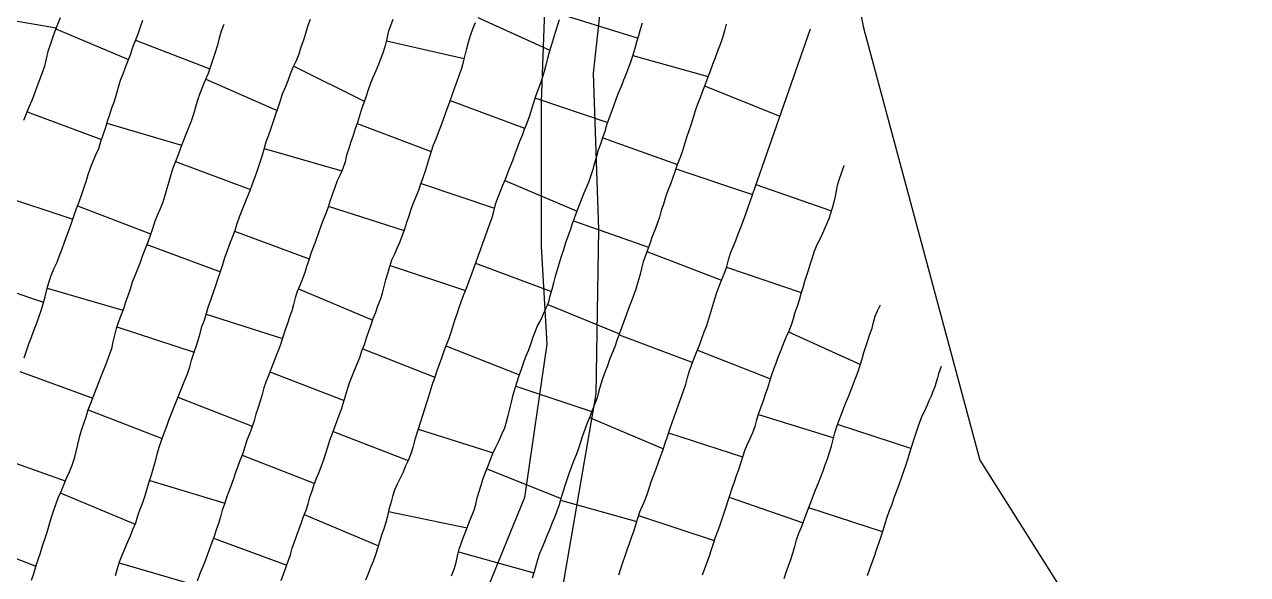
# Model space of a CAD drawing. Extents: x 703186 to 703989, y 1560402 to 1561368.
# Drawn here: x 703919.8 to 703989.4, y 1560762.7 to 1560794 of the extents above; entities that cross this region are included whole.
import ezdxf

# ---------------------------------------------------------------- set-up
doc = ezdxf.new("R2010")
doc.units = 0
for name, color, linetype in [('10124_2002_REAL', 30, 'Continuous'), ('AGROCAD PLL', 7, 'Continuous'), ('PANTE_2002', 7, 'Continuous')]:
    doc.layers.add(name, color=color, linetype=linetype)

msp = doc.modelspace()

# ---------------------------------------------------------------- linework, layer by layer
at = {"layer": '10124_2002_REAL'}
for points in [[(703921.8702, 1560794.3662), (703921.7303, 1560793.981), (703921.5715, 1560793.6045), (703921.4324, 1560793.2225), (703921.2971, 1560792.8308), (703921.1743, 1560792.4341), (703921.0821, 1560792.0292), (703920.9773, 1560791.6161), (703920.8452, 1560791.2203), (703920.7062, 1560790.8253), (703920.5541, 1560790.4385), (703920.4112, 1560790.0469), (703920.2644, 1560789.6489), (703920.0881, 1560789.2785), (703919.9458, 1560788.8947), (703919.7803, 1560788.5132)], [(703919.8237, 1560775.006), (703919.9538, 1560775.3964), (703920.0859, 1560775.7962), (703920.2369, 1560776.1768), (703920.3807, 1560776.5516), (703920.5309, 1560776.9356), (703920.6617, 1560777.3089), (703920.7926, 1560777.6907), (703920.915, 1560778.0842), (703921.0118, 1560778.481), (703921.1096, 1560778.8872), (703921.225, 1560779.2882), (703921.358, 1560779.6883), (703921.5224, 1560780.0719), (703921.6977, 1560780.4513), (703921.842, 1560780.8296), (703921.9853, 1560781.2072), (703922.1237, 1560781.5808), (703922.2572, 1560781.9551), (703922.3998, 1560782.3383), (703922.5315, 1560782.7292), (703922.6669, 1560783.1162), (703922.8049, 1560783.501), (703922.9492, 1560783.8779), (703923.0869, 1560784.2667), (703923.2249, 1560784.6552), (703923.3507, 1560785.0427), (703923.4723, 1560785.4372), (703923.5966, 1560785.8227), (703923.7491, 1560786.1917), (703923.9066, 1560786.5601), (703924.0693, 1560786.9297), (703924.1905, 1560787.3134), (703924.3262, 1560787.7001), (703924.4584, 1560788.0868), (703924.5718, 1560788.4718), (703924.695, 1560788.861), (703924.8231, 1560789.2404), (703924.9618, 1560789.619), (703925.0792, 1560790.0145), (703925.1934, 1560790.4083), (703925.2995, 1560790.805), (703925.4523, 1560791.1771), (703925.5962, 1560791.5569), (703925.7377, 1560791.9292), (703925.887, 1560792.3042), (703926.0165, 1560792.6831), (703926.1552, 1560793.0678), (703926.3055, 1560793.4564), (703926.4424, 1560793.8438), (703926.5813, 1560794.2341)], [(703931.1845, 1560793.9868), (703931.0404, 1560793.6048), (703930.9189, 1560793.2079), (703930.8208, 1560792.8019), (703930.7039, 1560792.3948), (703930.5682, 1560791.9888), (703930.4333, 1560791.5934), (703930.2982, 1560791.1965), (703930.1304, 1560790.8128), (703929.9723, 1560790.4339), (703929.8241, 1560790.0537), (703929.6948, 1560789.6661), (703929.5734, 1560789.2743), (703929.4543, 1560788.8759), (703929.3259, 1560788.4822), (703929.1866, 1560788.0947), (703929.0287, 1560787.7093), (703928.8706, 1560787.3314), (703928.7283, 1560786.9463), (703928.5819, 1560786.5594), (703928.4328, 1560786.1854), (703928.2907, 1560785.803), (703928.1672, 1560785.4146), (703928.0504, 1560785.0296), (703927.9379, 1560784.6372), (703927.8247, 1560784.2509), (703927.7109, 1560783.8626), (703927.5678, 1560783.4766), (703927.3957, 1560783.1048), (703927.2503, 1560782.7267), (703927.1216, 1560782.3481), (703926.9921, 1560781.9651), (703926.8545, 1560781.5808), (703926.714, 1560781.2031), (703926.5679, 1560780.819), (703926.4249, 1560780.4376), (703926.2792, 1560780.0509), (703926.1158, 1560779.6709), (703925.9769, 1560779.3061), (703925.8594, 1560778.9183), (703925.7211, 1560778.5415), (703925.596, 1560778.1751), (703925.4771, 1560777.7991), (703925.3227, 1560777.4214), (703925.1872, 1560777.0503), (703925.0667, 1560776.679), (703924.9663, 1560776.2875), (703924.87, 1560775.905), (703924.7866, 1560775.5113), (703924.6506, 1560775.1165), (703924.516, 1560774.7379), (703924.3595, 1560774.3623), (703924.2125, 1560773.9797), (703924.0627, 1560773.5874), (703923.9045, 1560773.1985), (703923.7596, 1560772.8013), (703923.6055, 1560772.4018), (703923.4548, 1560772.0151), (703923.3294, 1560771.631), (703923.1949, 1560771.2442), (703923.07, 1560770.8593), (703922.9594, 1560770.4707), (703922.8608, 1560770.0652), (703922.7715, 1560769.665), (703922.6645, 1560769.267), (703922.54, 1560768.8701), (703922.378, 1560768.4966), (703922.2112, 1560768.1226), (703922.0576, 1560767.7479), (703921.9036, 1560767.3773), (703921.7499, 1560767.0088), (703921.602, 1560766.6378), (703921.4732, 1560766.249), (703921.3391, 1560765.8554), (703921.2279, 1560765.4557), (703921.1108, 1560765.0585), (703920.9864, 1560764.6645), (703920.8554, 1560764.2785), (703920.7385, 1560763.8874), (703920.6068, 1560763.4958), (703920.4763, 1560763.1027), (703920.359, 1560762.7068), (703920.2261, 1560762.3174)], [(703925.0317, 1560762.6098), (703925.1426, 1560763.0076), (703925.2565, 1560763.3923), (703925.3958, 1560763.7671), (703925.5581, 1560764.1263), (703925.7075, 1560764.4891), (703925.8688, 1560764.8619), (703926.0175, 1560765.2371), (703926.1736, 1560765.6127), (703926.3023, 1560766.0009), (703926.4278, 1560766.3909), (703926.5727, 1560766.7704), (703926.7039, 1560767.16), (703926.8214, 1560767.5539), (703926.9467, 1560767.9463), (703927.0668, 1560768.3415), (703927.1809, 1560768.7407), (703927.301, 1560769.1275), (703927.3975, 1560769.5237), (703927.5144, 1560769.9095), (703927.6424, 1560770.2865), (703927.7779, 1560770.6741), (703927.9167, 1560771.0546), (703928.0559, 1560771.4467), (703928.2012, 1560771.8352), (703928.3587, 1560772.2132), (703928.5079, 1560772.5959), (703928.6566, 1560772.9784), (703928.8141, 1560773.3492), (703928.9751, 1560773.7222), (703929.1189, 1560774.0992), (703929.2472, 1560774.4878), (703929.3562, 1560774.8733), (703929.4736, 1560775.2633), (703929.6196, 1560775.64), (703929.7355, 1560776.0096), (703929.8424, 1560776.3943), (703929.9334, 1560776.7799), (703930.0852, 1560777.1558), (703930.21, 1560777.5483), (703930.3207, 1560777.9449), (703930.4585, 1560778.3471), (703930.5978, 1560778.7414), (703930.7325, 1560779.1288), (703930.8591, 1560779.5309), (703930.998, 1560779.9238), (703931.1223, 1560780.3215), (703931.2458, 1560780.7219), (703931.3953, 1560781.1092), (703931.5379, 1560781.4949), (703931.6823, 1560781.8806), (703931.8243, 1560782.2661), (703931.9526, 1560782.6503), (703932.0812, 1560783.0365), (703932.2383, 1560783.4052), (703932.384, 1560783.783), (703932.5275, 1560784.1614), (703932.6809, 1560784.5355), (703932.8288, 1560784.9138), (703932.9674, 1560785.3032), (703933.0984, 1560785.6893), (703933.2361, 1560786.0817), (703933.3712, 1560786.4781), (703933.4791, 1560786.8836), (703933.5972, 1560787.2925), (703933.7461, 1560787.6892), (703933.883, 1560788.0842), (703934.0084, 1560788.4771), (703934.1532, 1560788.8687), (703934.2867, 1560789.2627), (703934.4126, 1560789.6462), (703934.5348, 1560790.04), (703934.6984, 1560790.4069), (703934.8469, 1560790.7843), (703934.9765, 1560791.1751), (703935.1421, 1560791.55), (703935.33, 1560791.9244), (703935.4678, 1560792.3137), (703935.5933, 1560792.7038), (703935.7344, 1560793.1005), (703935.8526, 1560793.4953), (703935.9713, 1560793.8875), (703936.1139, 1560794.2791)], [(703940.8003, 1560794.2732), (703940.6717, 1560793.9071), (703940.5454, 1560793.5414), (703940.4625, 1560793.1646), (703940.3759, 1560792.7835), (703940.2495, 1560792.4136), (703940.1181, 1560792.0555), (703939.9964, 1560791.698), (703939.8467, 1560791.3445), (703939.6861, 1560790.9964), (703939.5318, 1560790.6399), (703939.4055, 1560790.2696), (703939.2834, 1560789.8985), (703939.1481, 1560789.5271), (703939.0211, 1560789.1605), (703938.9131, 1560788.7796), (703938.7934, 1560788.4069), (703938.6553, 1560788.0431), (703938.5426, 1560787.6593), (703938.4142, 1560787.2985), (703938.2948, 1560786.9252), (703938.1729, 1560786.546), (703938.0929, 1560786.167), (703937.9648, 1560785.7896), (703937.8097, 1560785.4257), (703937.646, 1560785.0716), (703937.5109, 1560784.6964), (703937.3725, 1560784.3304), (703937.2393, 1560783.9585), (703937.1201, 1560783.5829), (703936.9883, 1560783.2204), (703936.8437, 1560782.8574), (703936.7141, 1560782.4927), (703936.583, 1560782.1177), (703936.4397, 1560781.7465), (703936.3003, 1560781.3757), (703936.1644, 1560781.0055), (703936.0445, 1560780.621), (703935.9205, 1560780.2348), (703935.7889, 1560779.8631), (703935.6623, 1560779.4919), (703935.517, 1560779.1281), (703935.369, 1560778.777), (703935.2388, 1560778.4106), (703935.1497, 1560778.0413), (703935.0521, 1560777.6772), (703934.9213, 1560777.3175), (703934.8089, 1560776.9629), (703934.681, 1560776.5995), (703934.5608, 1560776.2377), (703934.4497, 1560775.8702), (703934.3168, 1560775.5003), (703934.1746, 1560775.1322), (703934.03, 1560774.769), (703933.8805, 1560774.4029), (703933.7397, 1560774.0386), (703933.5941, 1560773.6667), (703933.4672, 1560773.303), (703933.3637, 1560772.9185), (703933.2618, 1560772.5385), (703933.1376, 1560772.1677), (703933.0184, 1560771.7916), (703932.906, 1560771.4158), (703932.7802, 1560771.0364), (703932.6457, 1560770.6709), (703932.5059, 1560770.3063), (703932.3832, 1560769.9373), (703932.2644, 1560769.5629), (703932.1226, 1560769.2008), (703931.9829, 1560768.831), (703931.8593, 1560768.4674), (703931.7301, 1560768.1086), (703931.6044, 1560767.7503), (703931.4754, 1560767.3915), (703931.3417, 1560767.0446), (703931.2237, 1560766.6785), (703931.0963, 1560766.3227), (703930.9902, 1560765.9503), (703930.8824, 1560765.5721), (703930.7574, 1560765.202), (703930.63, 1560764.8383), (703930.4982, 1560764.4838), (703930.367, 1560764.1237), (703930.2412, 1560763.7592), (703930.0975, 1560763.3961), (703929.9564, 1560763.0291), (703929.8059, 1560762.665), (703929.672, 1560762.2951)], [(703934.4521, 1560762.3298), (703934.5876, 1560762.6877), (703934.7154, 1560763.0515), (703934.8533, 1560763.4242), (703934.9751, 1560763.7886), (703935.0845, 1560764.1618), (703935.2066, 1560764.5355), (703935.3408, 1560764.8989), (703935.4811, 1560765.2593), (703935.6036, 1560765.6202), (703935.7192, 1560765.9763), (703935.8697, 1560766.3329), (703935.9831, 1560766.6937), (703936.0828, 1560767.0681), (703936.206, 1560767.4314), (703936.3347, 1560767.7839), (703936.4694, 1560768.1444), (703936.6099, 1560768.5007), (703936.7476, 1560768.8527), (703936.8764, 1560769.2061), (703936.9864, 1560769.5709), (703937.0989, 1560769.9362), (703937.2241, 1560770.3156), (703937.3578, 1560770.6606), (703937.4936, 1560771.0149), (703937.6216, 1560771.3697), (703937.7485, 1560771.7287), (703937.8849, 1560772.0874), (703937.9998, 1560772.4539), (703938.1033, 1560772.8331), (703938.2252, 1560773.2126), (703938.3461, 1560773.5821), (703938.4838, 1560773.9556), (703938.6327, 1560774.3091), (703938.7843, 1560774.6599), (703938.9238, 1560775.0285), (703939.0498, 1560775.4003), (703939.1908, 1560775.7628), (703939.313, 1560776.1426), (703939.4448, 1560776.5124), (703939.575, 1560776.8818), (703939.6923, 1560777.2456), (703939.8288, 1560777.6044), (703939.9549, 1560777.9685), (703940.0941, 1560778.3212), (703940.2161, 1560778.6837), (703940.3136, 1560779.06), (703940.4078, 1560779.4421), (703940.525, 1560779.8252), (703940.6319, 1560780.2011), (703940.7541, 1560780.5723), (703940.9109, 1560780.9279), (703941.0788, 1560781.2749), (703941.228, 1560781.6251), (703941.3592, 1560781.9875), (703941.4851, 1560782.3532), (703941.5999, 1560782.7221), (703941.7288, 1560783.0917), (703941.8554, 1560783.4598), (703941.9907, 1560783.8207), (703942.1408, 1560784.1813), (703942.2758, 1560784.5408), (703942.4042, 1560784.9042), (703942.5277, 1560785.2731), (703942.657, 1560785.6479), (703942.7818, 1560786.0246), (703942.887, 1560786.4034), (703942.9994, 1560786.7747), (703943.1248, 1560787.1366), (703943.2703, 1560787.4768), (703943.4049, 1560787.8276), (703943.5447, 1560788.1803), (703943.6742, 1560788.5395), (703943.8017, 1560788.9103), (703943.9283, 1560789.2762), (703944.0598, 1560789.6436), (703944.1975, 1560790.0163), (703944.3369, 1560790.3844), (703944.4604, 1560790.7532), (703944.5935, 1560791.1264), (703944.7331, 1560791.4936), (703944.8197, 1560791.8613), (703944.9216, 1560792.2321), (703945.0209, 1560792.6065), (703945.1201, 1560792.9824), (703945.2228, 1560793.3611), (703945.3486, 1560793.737), (703945.5083, 1560794.0996)], [(703950.2695, 1560794.254), (703950.1609, 1560793.8858), (703950.0401, 1560793.5204), (703949.9267, 1560793.1543), (703949.8152, 1560792.7739), (703949.6993, 1560792.414), (703949.5976, 1560792.0431), (703949.5084, 1560791.6713), (703949.4115, 1560791.3051), (703949.3065, 1560790.9154), (703949.1778, 1560790.5495), (703949.0362, 1560790.1944), (703948.9049, 1560789.8275), (703948.7827, 1560789.4642), (703948.6759, 1560789.0876), (703948.5561, 1560788.7187), (703948.4212, 1560788.3689), (703948.28, 1560788.0111), (703948.1574, 1560787.6642), (703948.0103, 1560787.3179), (703947.8728, 1560786.9538), (703947.7403, 1560786.5918), (703947.6204, 1560786.2211), (703947.469, 1560785.8652), (703947.3324, 1560785.5076), (703947.1962, 1560785.1622), (703947.0487, 1560784.8145), (703946.917, 1560784.4643), (703946.768, 1560784.1014), (703946.6368, 1560783.7251), (703946.5345, 1560783.3415), (703946.4373, 1560782.9683), (703946.308, 1560782.6064), (703946.18, 1560782.2462), (703946.0464, 1560781.8816), (703945.9035, 1560781.5094), (703945.7776, 1560781.1344), (703945.6416, 1560780.7659), (703945.5167, 1560780.399), (703945.3805, 1560780.0357), (703945.249, 1560779.6727), (703945.1165, 1560779.3146), (703944.9737, 1560778.9474), (703944.8355, 1560778.5872), (703944.6939, 1560778.2246), (703944.5657, 1560777.8548), (703944.4407, 1560777.4875), (703944.3132, 1560777.1232), (703944.1989, 1560776.7557), (703944.0933, 1560776.3944), (703943.9681, 1560776.0368), (703943.8292, 1560775.6862), (703943.69, 1560775.333), (703943.5664, 1560774.9751), (703943.4348, 1560774.6186), (703943.3089, 1560774.2579), (703943.1895, 1560773.8968), (703943.0603, 1560773.5366), (703942.9489, 1560773.1714), (703942.8315, 1560772.8101), (703942.722, 1560772.444), (703942.6026, 1560772.0834), (703942.4875, 1560771.7246), (703942.3745, 1560771.3639), (703942.263, 1560771.0037), (703942.1509, 1560770.6494), (703942.0439, 1560770.277), (703941.9467, 1560769.9041), (703941.8278, 1560769.5443), (703941.6899, 1560769.1872), (703941.5322, 1560768.8457), (703941.3862, 1560768.5008), (703941.2191, 1560768.1595), (703941.0544, 1560767.8181), (703940.9031, 1560767.465), (703940.7784, 1560767.107), (703940.6842, 1560766.7366), (703940.5823, 1560766.3637), (703940.5045, 1560765.9906), (703940.4023, 1560765.6242), (703940.289, 1560765.2642), (703940.1641, 1560764.9011), (703940.047, 1560764.5281), (703939.9387, 1560764.1479), (703939.8187, 1560763.7779), (703939.6769, 1560763.4159), (703939.5323, 1560763.0582), (703939.3925, 1560762.7053), (703939.2464, 1560762.3471)], [(703944.153, 1560762.5908), (703944.2946, 1560762.963), (703944.4154, 1560763.3423), (703944.4836, 1560763.7343), (703944.5894, 1560764.1116), (703944.7045, 1560764.4847), (703944.8516, 1560764.8497), (703944.9988, 1560765.2212), (703945.1372, 1560765.5964), (703945.2871, 1560765.961), (703945.435, 1560766.3261), (703945.5342, 1560766.6783), (703945.6124, 1560767.0348), (703945.726, 1560767.3956), (703945.8304, 1560767.7476), (703945.9477, 1560768.1322), (703946.0869, 1560768.5004), (703946.2281, 1560768.8514), (703946.3707, 1560769.2049), (703946.5051, 1560769.5619), (703946.6689, 1560769.9253), (703946.8468, 1560770.2881), (703947.006, 1560770.6568), (703947.1807, 1560771.0085), (703947.2799, 1560771.3626), (703947.3606, 1560771.725), (703947.4608, 1560772.0986), (703947.563, 1560772.4855), (703947.6565, 1560772.8927), (703947.7584, 1560773.2795), (703947.8774, 1560773.6388), (703947.9935, 1560773.9931), (703948.1208, 1560774.3536), (703948.235, 1560774.7046), (703948.3722, 1560775.0753), (703948.5276, 1560775.4232), (703948.6595, 1560775.7777), (703948.7702, 1560776.1361), (703948.8966, 1560776.4811), (703949.0428, 1560776.8207), (703949.2197, 1560777.1547), (703949.3773, 1560777.498), (703949.5387, 1560777.8403), (703949.6802, 1560778.1849), (703949.7639, 1560778.5343), (703949.8681, 1560778.9031), (703949.9642, 1560779.2672), (703950.0581, 1560779.6457), (703950.1718, 1560780.032), (703950.2817, 1560780.4081), (703950.41, 1560780.7844), (703950.5438, 1560781.1703), (703950.6495, 1560781.5614), (703950.7836, 1560781.9343), (703950.9132, 1560782.2944), (703951.0382, 1560782.6591), (703951.1635, 1560783.0139), (703951.2959, 1560783.3702), (703951.4322, 1560783.7124), (703951.5657, 1560784.0586), (703951.7021, 1560784.394), (703951.8537, 1560784.7343), (703951.9798, 1560785.0626), (703952.0828, 1560785.3936), (703952.199, 1560785.7516), (703952.3065, 1560786.1059), (703952.4079, 1560786.4797), (703952.5103, 1560786.8374), (703952.6326, 1560787.1948), (703952.7592, 1560787.5503), (703952.8852, 1560787.9008), (703952.9905, 1560788.271), (703953.1134, 1560788.6346), (703953.2451, 1560788.9867), (703953.3777, 1560789.3497), (703953.514, 1560789.7201), (703953.6555, 1560790.0954), (703953.8088, 1560790.4645), (703953.958, 1560790.8373), (703954.0928, 1560791.1965), (703954.2397, 1560791.5511), (703954.3746, 1560791.9075), (703954.473, 1560792.2623), (703954.5879, 1560792.6302), (703954.6966, 1560792.9872), (703954.8022, 1560793.3525), (703954.9069, 1560793.7207), (703955.0062, 1560794.0751)], [(703959.7646, 1560794.0001), (703959.6826, 1560793.6108), (703959.5681, 1560793.2221), (703959.4285, 1560792.8442), (703959.286, 1560792.4695), (703959.143, 1560792.0866), (703959.0015, 1560791.708), (703958.8565, 1560791.3247), (703958.7204, 1560790.9373), (703958.5805, 1560790.5646), (703958.4287, 1560790.1869), (703958.2885, 1560789.8125), (703958.144, 1560789.4353), (703958.0091, 1560789.059), (703957.9031, 1560788.6816), (703957.7901, 1560788.2989), (703957.6466, 1560787.926), (703957.5073, 1560787.5491), (703957.3952, 1560787.1681), (703957.2806, 1560786.7867), (703957.1484, 1560786.4103), (703957.0091, 1560786.0399), (703956.8803, 1560785.6582), (703956.7438, 1560785.2762), (703956.6116, 1560784.8904), (703956.4536, 1560784.532), (703956.3151, 1560784.1475), (703956.2031, 1560783.7498), (703956.0824, 1560783.3849), (703955.9766, 1560783.0038), (703955.8446, 1560782.6362), (703955.7083, 1560782.2616), (703955.5681, 1560781.9013), (703955.4466, 1560781.5428), (703955.3181, 1560781.1814), (703955.1827, 1560780.8266), (703955.0568, 1560780.4616), (703954.9517, 1560780.0844), (703954.8574, 1560779.6968), (703954.7408, 1560779.3094), (703954.6358, 1560778.921), (703954.4994, 1560778.5565), (703954.3648, 1560778.1812), (703954.2198, 1560777.8032), (703954.0804, 1560777.4298), (703953.9443, 1560777.0692), (703953.8114, 1560776.7081), (703953.6903, 1560776.3426), (703953.5592, 1560775.9932), (703953.4298, 1560775.6288), (703953.2828, 1560775.2745), (703953.1435, 1560774.9127), (703953.0234, 1560774.5517), (703952.8885, 1560774.2147), (703952.7572, 1560773.8658), (703952.6412, 1560773.4968), (703952.5343, 1560773.1189), (703952.4272, 1560772.7293), (703952.2894, 1560772.3511), (703952.1468, 1560771.9967), (703952.0125, 1560771.6364), (703951.8614, 1560771.2805), (703951.7338, 1560770.9253), (703951.6075, 1560770.5578), (703951.4929, 1560770.1978), (703951.3786, 1560769.8338), (703951.2392, 1560769.4745), (703951.093, 1560769.1222), (703950.9465, 1560768.7623), (703950.8189, 1560768.4005), (703950.7037, 1560768.0538), (703950.5915, 1560767.7055), (703950.4747, 1560767.3497), (703950.3746, 1560766.9882), (703950.273, 1560766.6246), (703950.1425, 1560766.2669), (703950.0049, 1560765.9146), (703949.8604, 1560765.5607), (703949.7186, 1560765.2078), (703949.5695, 1560764.8622), (703949.4355, 1560764.5236), (703949.294, 1560764.1953), (703949.1601, 1560763.8578), (703949.0466, 1560763.5105), (703948.9491, 1560763.1626), (703948.8469, 1560762.8139), (703948.7431, 1560762.4629)], [(703953.6573, 1560762.6472), (703953.7826, 1560763.0044), (703953.8975, 1560763.3561), (703954.0177, 1560763.7198), (703954.1414, 1560764.0747), (703954.2662, 1560764.4292), (703954.3895, 1560764.7793), (703954.514, 1560765.1346), (703954.6275, 1560765.5024), (703954.7385, 1560765.869), (703954.8576, 1560766.2288), (703955.0065, 1560766.5808), (703955.1558, 1560766.9249), (703955.2913, 1560767.281), (703955.4121, 1560767.6456), (703955.5321, 1560767.9906), (703955.6631, 1560768.344), (703955.7898, 1560768.6906), (703955.9275, 1560769.0554), (703956.0562, 1560769.4182), (703956.1875, 1560769.78), (703956.3118, 1560770.1519), (703956.4354, 1560770.5276), (703956.5538, 1560770.8924), (703956.6861, 1560771.2691), (703956.8209, 1560771.637), (703956.9482, 1560772.006), (703957.0794, 1560772.376), (703957.2129, 1560772.7488), (703957.3453, 1560773.1228), (703957.4711, 1560773.4975), (703957.5732, 1560773.8782), (703957.6945, 1560774.2568), (703957.8268, 1560774.6223), (703957.9603, 1560774.9922), (703958.106, 1560775.356), (703958.2517, 1560775.7275), (703958.3961, 1560776.101), (703958.5231, 1560776.4745), (703958.6683, 1560776.8514), (703958.795, 1560777.2273), (703958.9044, 1560777.6008), (703959.0098, 1560777.9807), (703959.1227, 1560778.3565), (703959.251, 1560778.7241), (703959.3791, 1560779.0893), (703959.525, 1560779.4551), (703959.6846, 1560779.8178), (703959.8133, 1560780.198), (703959.9107, 1560780.5843), (703960.028, 1560780.9577), (703960.1811, 1560781.3295), (703960.3151, 1560781.6918), (703960.4543, 1560782.0557), (703960.6066, 1560782.4195), (703960.747, 1560782.7813), (703960.8653, 1560783.1511), (703964.5719, 1560793.7376)], [(703966.4694, 1560785.9438), (703966.4656, 1560785.9336), (703966.1807, 1560785.1172), (703966.0998, 1560784.814), (703966.0375, 1560784.5098), (703965.9759, 1560784.1894), (703965.8987, 1560783.8569), (703965.8104, 1560783.5322), (703965.7166, 1560783.221), (703965.6108, 1560782.9185), (703965.4779, 1560782.6187), (703965.3435, 1560782.3078), (703965.2091, 1560781.9772), (703965.0526, 1560781.6594), (703964.8941, 1560781.3428), (703964.7707, 1560781.024), (703964.6664, 1560780.6924), (703964.5633, 1560780.361), (703964.4562, 1560780.0247), (703964.3511, 1560779.6882), (703964.2369, 1560779.3422), (703964.1299, 1560778.9932), (703964.0275, 1560778.6389), (703963.921, 1560778.281), (703963.8076, 1560777.9251), (703963.6865, 1560777.5774), (703963.5862, 1560777.2231), (703963.4782, 1560776.8669), (703963.3375, 1560776.5234), (703963.186, 1560776.1891), (703963.0297, 1560775.834), (703962.8946, 1560775.4721), (703962.7552, 1560775.1105), (703962.6176, 1560774.7441), (703962.4887, 1560774.386), (703962.3617, 1560774.0234), (703962.2419, 1560773.6569), (703962.123, 1560773.2816), (703961.9999, 1560772.9116), (703961.8761, 1560772.5482), (703961.7427, 1560772.1901), (703961.6208, 1560771.828), (703961.5081, 1560771.4643), (703961.3988, 1560771.0853), (703961.2805, 1560770.7255), (703961.1181, 1560770.382), (703960.9516, 1560770.0381), (703960.8158, 1560769.6992), (703960.6994, 1560769.343), (703960.5901, 1560768.988), (703960.4769, 1560768.6338), (703960.3468, 1560768.2773), (703960.227, 1560767.9188), (703960.1028, 1560767.5637), (703959.9838, 1560767.2071), (703959.863, 1560766.8595), (703959.7594, 1560766.5037), (703959.6495, 1560766.1552), (703959.5265, 1560765.8128), (703959.404, 1560765.47), (703959.2854, 1560765.1181), (703959.154, 1560764.7643), (703959.0349, 1560764.4171), (703958.9192, 1560764.062), (703958.7971, 1560763.7033), (703958.6644, 1560763.3545), (703958.5374, 1560762.9923), (703958.4146, 1560762.6251)], [(703963.0667, 1560762.4392), (703963.1894, 1560762.7945), (703963.3218, 1560763.1535), (703963.4528, 1560763.5143), (703963.5748, 1560763.8774), (703963.6754, 1560764.2598), (703963.7714, 1560764.6443), (703963.9061, 1560765.0125), (703964.0549, 1560765.3695), (703964.1894, 1560765.7179), (703964.3286, 1560766.081), (703964.4667, 1560766.4518), (703964.6064, 1560766.8179), (703964.7353, 1560767.1753), (703964.872, 1560767.5251), (703965.0219, 1560767.8784), (703965.1572, 1560768.2228), (703965.2938, 1560768.5602), (703965.415, 1560768.9091), (703965.5423, 1560769.2557), (703965.6577, 1560769.6175), (703965.7718, 1560769.9818), (703965.8641, 1560770.354), (703965.9664, 1560770.7274), (703966.0808, 1560771.0999), (703966.2008, 1560771.4506), (703966.3307, 1560771.8037), (703966.4631, 1560772.1553), (703966.6005, 1560772.4954), (703966.7476, 1560772.8373), (703966.8838, 1560773.1822), (703967.021, 1560773.5331), (703967.1513, 1560773.8752), (703967.2854, 1560774.2327), (703967.4021, 1560774.5848), (703967.5119, 1560774.9424), (703967.6151, 1560775.2997), (703967.7253, 1560775.6527), (703967.833, 1560775.9923), (703967.9587, 1560776.3402), (703968.0749, 1560776.6848), (703968.1643, 1560777.0333), (703968.2564, 1560777.3672), (703968.3839, 1560777.6824), (703968.5332, 1560777.9823), (703968.553, 1560778.026)], [(703972.0045, 1560774.518), (703971.9292, 1560774.3075), (703971.8607, 1560774.0917), (703971.7951, 1560773.8592), (703971.7202, 1560773.6087), (703971.6409, 1560773.3473), (703971.5423, 1560773.0818), (703971.4312, 1560772.8191), (703971.3156, 1560772.5482), (703971.199, 1560772.2645), (703971.0553, 1560771.9696), (703970.9114, 1560771.6811), (703970.7927, 1560771.3683), (703970.6799, 1560771.0483), (703970.5714, 1560770.7201), (703970.4568, 1560770.3761), (703970.3475, 1560770.0181), (703970.227, 1560769.6522), (703970.1176, 1560769.2791), (703969.9958, 1560768.9044), (703969.8653, 1560768.5278), (703969.7256, 1560768.1538), (703969.6057, 1560767.7778), (703969.4677, 1560767.4073), (703969.3242, 1560767.0292), (703969.1933, 1560766.6536), (703969.0444, 1560766.2858), (703968.9197, 1560765.9198), (703968.8011, 1560765.5474), (703968.6874, 1560765.1667), (703968.5689, 1560764.8032), (703968.4417, 1560764.4325), (703968.3158, 1560764.0566), (703968.1917, 1560763.6856), (703968.0653, 1560763.3247), (703967.9286, 1560762.9657), (703967.8023, 1560762.5888)]]:
    msp.add_lwpolyline(points, dxfattribs=at)
at = {"layer": 'AGROCAD PLL', "color": 1, "true_color": 0xff0000}
for points in [[(703917.1204, 1560794.5749), (703921.6533, 1560793.7984)], [(703950.3686, 1560794.5726), (703954.7599, 1560793.2062)], [(703958.5493, 1560790.4869), (703962.8312, 1560788.766)], [(703933.4879, 1560786.9141), (703937.9008, 1560785.6396)], [(703928.4313, 1560786.1815), (703932.7037, 1560784.5939)], [(703956.9162, 1560785.7645), (703961.2663, 1560784.2965)], [(703945.5152, 1560780.395), (703949.8323, 1560778.7765)], [(703935.4333, 1560778.9294), (703939.6607, 1560777.1474)], [(703925.0939, 1560776.7627), (703929.5004, 1560775.3326)], [(703947.7952, 1560773.3905), (703952.1311, 1560771.9544)], [(703951.9995, 1560771.6058), (703956.2015, 1560769.8218)], [(703937.4115, 1560770.8007), (703941.6796, 1560769.1648)], [(703917.8729, 1560769.5231), (703922.1571, 1560767.9907)], [(703921.8773, 1560767.3141), (703926.1415, 1560765.5355)], [(703935.7645, 1560766.0836), (703939.9829, 1560764.3032)], [(703940.5599, 1560766.2561), (703945.0362, 1560765.3227)], [(703916.247, 1560764.8003), (703920.4874, 1560763.1361)]]:
    msp.add_lwpolyline(points, dxfattribs=at)
at = {"layer": 'AGROCAD PLL', "color": 3, "true_color": 0x00ff00}
for points in [[(703945.636, 1560794.3814), (703949.7347, 1560792.5241)], [(703921.6254, 1560793.7323), (703925.7611, 1560791.988)], [(703926.1612, 1560793.0833), (703930.3844, 1560791.4499)], [(703940.4373, 1560793.0539), (703944.8706, 1560792.0465)], [(703954.4608, 1560792.2183), (703958.7523, 1560791.0281)], [(703935.1751, 1560791.6158), (703939.1773, 1560789.6072)], [(703944.0604, 1560789.6453), (703948.3059, 1560788.0767)], [(703919.9905, 1560789.0153), (703924.2354, 1560787.4415)], [(703938.7705, 1560788.3466), (703942.9903, 1560786.7448)], [(703952.7497, 1560787.5235), (703956.9991, 1560786.0102)], [(703947.1731, 1560785.1078), (703951.2922, 1560783.3604)], [(703947.1731, 1560785.1078), (703951.292, 1560783.3605)], [(703961.4661, 1560784.8671), (703965.7597, 1560783.3638)], [(703918.3538, 1560784.3009), (703922.5918, 1560782.9014)], [(703922.8625, 1560783.6513), (703927.0236, 1560782.0582)], [(703937.1348, 1560783.6292), (703941.4527, 1560782.2589)], [(703951.092, 1560782.8113), (703955.3615, 1560781.3035)], [(703931.8036, 1560782.2099), (703936.052, 1560780.645)], [(703926.8084, 1560781.457), (703930.9901, 1560779.9015)], [(703955.2671, 1560781.0477), (703959.5138, 1560779.4271)], [(703940.6491, 1560780.2533), (703944.9336, 1560778.8428)], [(703959.7994, 1560780.1569), (703964.0504, 1560778.718)], [(703916.6757, 1560779.6), (703920.9344, 1560778.1638)], [(703921.1317, 1560778.964), (703925.4458, 1560777.7225)], [(703930.1883, 1560777.48), (703934.52, 1560776.1027)], [(703953.6786, 1560776.3115), (703957.869, 1560774.7392)], [(703963.3161, 1560776.4763), (703967.4128, 1560774.6197)], [(703943.8304, 1560775.6892), (703948.008, 1560774.0342)], [(703958.1407, 1560775.4444), (703962.2938, 1560773.8155)], [(703933.8049, 1560774.2073), (703938.0324, 1560772.5734)], [(703928.5704, 1560772.7567), (703932.8048, 1560771.1106)], [(703923.466, 1560772.0439), (703927.6824, 1560770.4008)], [(703961.6062, 1560771.7808), (703965.8912, 1560770.453)], [(703942.2456, 1560770.9486), (703946.5205, 1560769.596)], [(703946.161, 1560768.6847), (703950.375, 1560766.9895)], [(703946.161, 1560768.6847), (703950.375, 1560766.9895)], [(703926.9704, 1560768.0244), (703931.2393, 1560766.727)], [(703950.3473, 1560766.8906), (703954.6812, 1560765.6796)], [(703959.9376, 1560767.0742), (703964.1481, 1560765.611)], [(703954.7907, 1560766.0266), (703959.0979, 1560764.6008)], [(703930.5943, 1560764.7423), (703934.767, 1560763.191)], [(703925.2404, 1560763.3381), (703929.5772, 1560762.0541)]]:
    msp.add_lwpolyline(points, dxfattribs=at)
at = {"layer": 'AGROCAD PLL', "color": 5, "true_color": 0x0000ff}
for points in [[(703930.1559, 1560790.8712), (703934.2283, 1560789.0903)], [(703948.8951, 1560789.7985), (703953.036, 1560788.4056)], [(703924.5383, 1560788.358), (703928.7875, 1560787.1065)], [(703942.412, 1560784.9276), (703946.5849, 1560783.5306)], [(703949.6197, 1560778.0375), (703953.6971, 1560776.3632)], [(703939.0911, 1560775.5065), (703943.194, 1560773.9106)], [(703939.0911, 1560775.5065), (703943.1944, 1560773.9104)], [(703919.5769, 1560774.2177), (703923.7257, 1560772.7135)], [(703970.2858, 1560769.8308), (703966.1164, 1560771.2039)], [(703970.2858, 1560769.8308), (703966.1164, 1560771.2039)], [(703956.499, 1560770.7235), (703960.7045, 1560769.3586)], [(703932.2266, 1560769.4663), (703936.3587, 1560767.8481)], [(703968.6664, 1560765.1024), (703964.4734, 1560766.4694)], [(703968.6664, 1560765.1024), (703964.4734, 1560766.4694)], [(703944.5468, 1560763.9598), (703948.8305, 1560762.7585)]]:
    msp.add_lwpolyline(points, dxfattribs=at)
at = {"layer": 'PANTE_2002'}
for points in [[(703962.8236, 1560817.8599), (703967.5861, 1560793.7827), (703974.2007, 1560769.1764), (703983.7459, 1560754.0422), (703985.7088, 1560748.0632), (703989.4428, 1560727.7406), (703988.868, 1560702.641), (703985.079, 1560681.0368), (703964.832, 1560636.6822), (703872.1098, 1560647.2127)], [(703949.7314, 1560803.0812), (703949.2552, 1560789.5874), (703949.2552, 1560781.3324), (703949.5727, 1560775.7761), (703948.3027, 1560767.0449), (703945.4451, 1560760.0599), (703943.3814, 1560753.3924), (703942.7464, 1560743.2323), (703941.3176, 1560735.6123), (703941.4764, 1560730.5323), (703940.8414, 1560725.4523), (703934.9676, 1560716.086), (703924.8076, 1560703.2273), (703915.7588, 1560691.6385), (703908.6151, 1560682.2722), (703900.9951, 1560674.1759), (703893.6925, 1560668.9372), (703887.025, 1560664.6509), (703878.9288, 1560660.2059), (703872.8963, 1560654.4909), (703868.1576, 1560647.6616), (703526.529, 1560686.4607)], [(703916.497, 1560686.2727), (703924.2758, 1560698.179), (703934.4358, 1560709.609), (703939.0396, 1560715.959), (703943.4846, 1560723.579), (703944.1196, 1560727.7066), (703945.8658, 1560742.7878), (703948.2471, 1560756.4404), (703950.4696, 1560761.8379), (703952.3746, 1560772.9504), (703952.5333, 1560782.3167), (703952.2158, 1560791.2067), (703953.4858, 1560802.7955)]]:
    msp.add_lwpolyline(points, dxfattribs=at)

doc.saveas('drawing.dxf')
